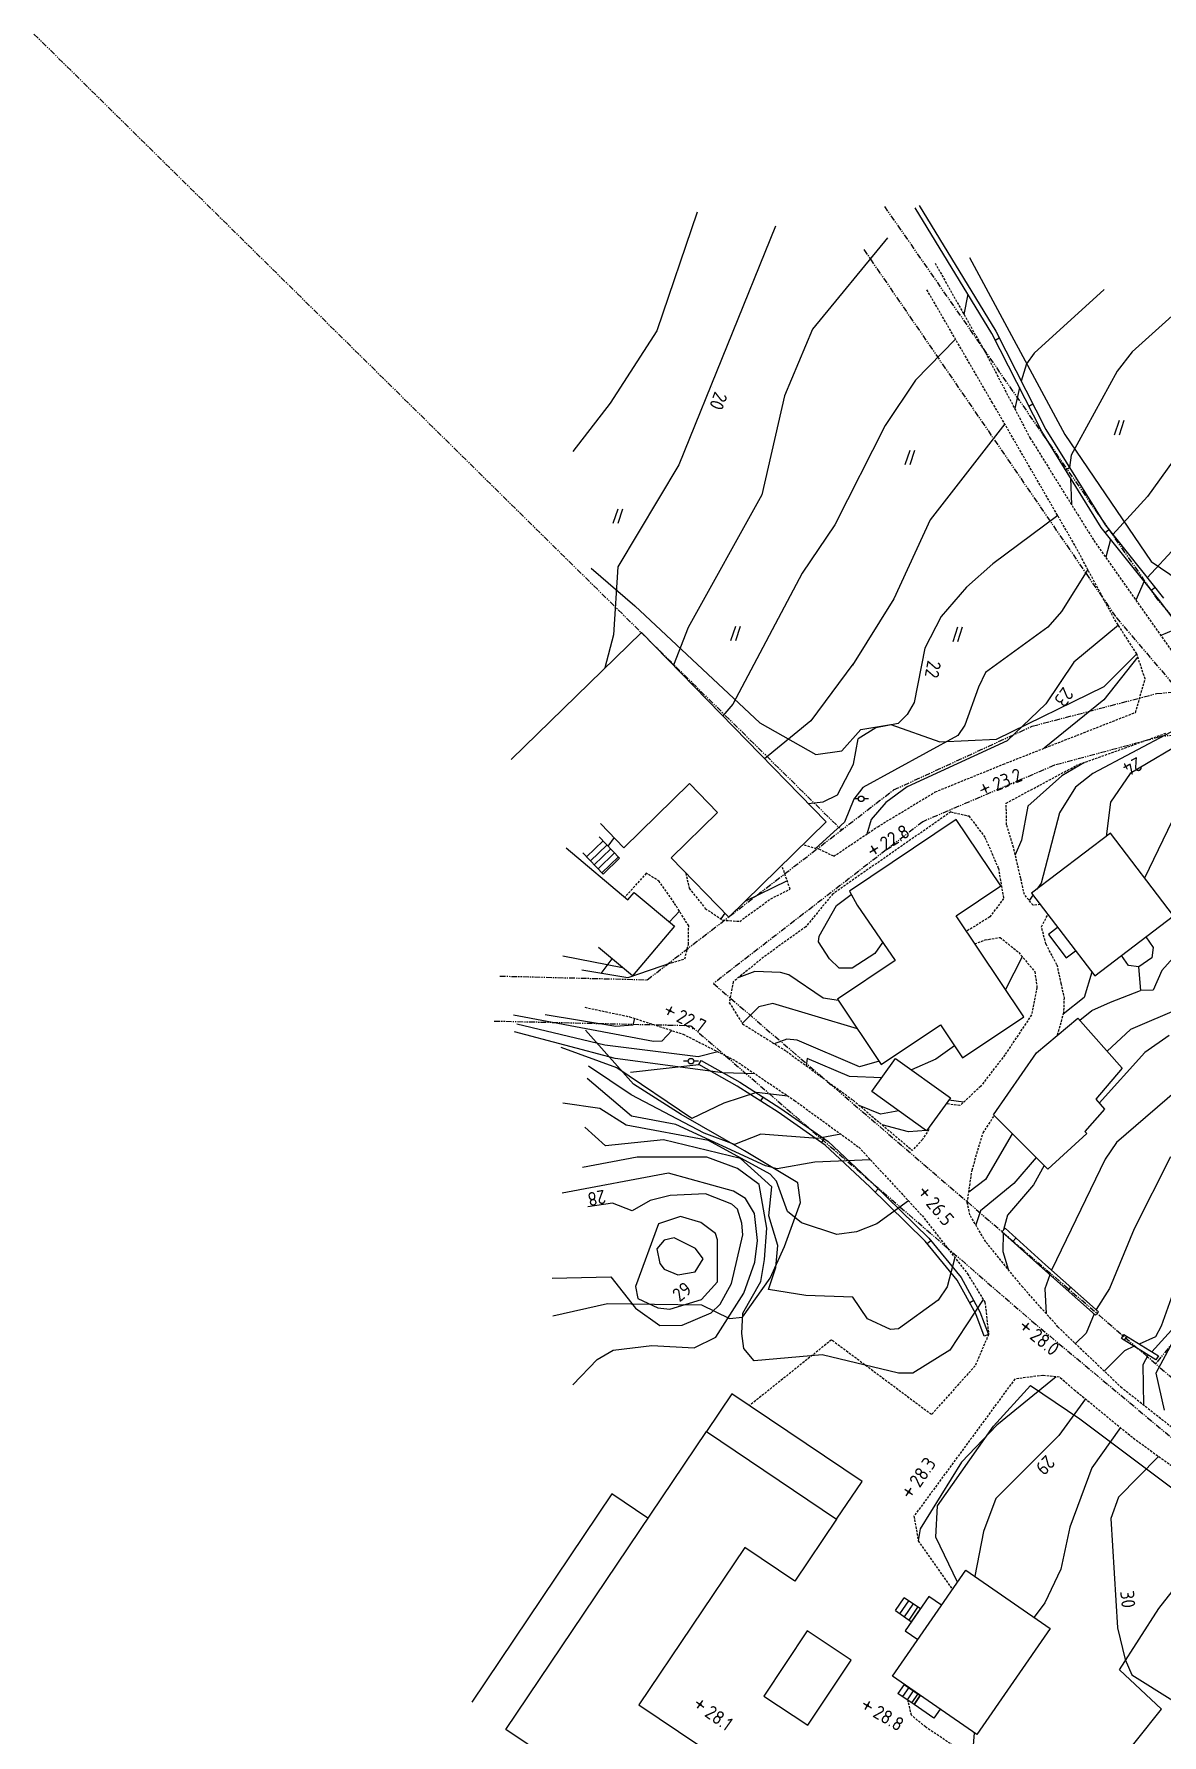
# Model space of a CAD drawing. Header units: metres. Extents: x 139929 to 142176, y 6401995 to 6404420.
# Drawn here: x 139928.9 to 140050.9, y 6402309 to 6402493 of the extents above; entities that cross this region are included whole.
import ezdxf
from ezdxf.enums import TextEntityAlignment as Align

# ---------------------------------------------------------------- set-up
doc = ezdxf.new("R2010")
doc.units = ezdxf.units.M
doc.header["$LTSCALE"] = 0.5
for name, pattern in [('DASHED', [0.75, 0.5, -0.25]), ('HAECK', [0]), ('PHANTOM', [2.5, 1.25, -0.25, 0.25, -0.25, 0.25, -0.25])]:
    doc.linetypes.add(name, pattern=pattern)
doc.layers.get('0').update_dxf_attribs({"color": 1})
for name, color, linetype in [('M-BEF-BELYSNINGSSTOLPE', 4, 'Continuous'), ('M-BEF-BYGGNAD', 3, 'Continuous'), ('M-BEF-HÄCK', 7, 'Continuous'), ('M-BEF-MARKLINJE', 4, 'Continuous'), ('M-BEF-MUR', 4, 'Continuous'), ('M-BEF-NIVÅ', 4, 'Continuous'), ('M-BEF-NIVÅKURVA-PRIMÄR-0.5M', 12, 'Continuous'), ('M-BEF-NIVÅKURVA-PRIMÄR-1.0M', 12, 'Continuous'), ('M-BEF-STAKET', 4, 'STAKET'), ('M-BEF-TRAPPA', 4, 'Continuous'), ('M-BEF-VÄGKANT', 1, 'DASHED'), ('M-GR-FASTIGHETSGRÄNS', 3, 'PHANTOM')]:
    doc.layers.add(name, color=color, linetype=linetype)
doc.styles.add('ISO', font='iso.shx', dxfattribs={"height": 2.5})
doc.linetypes.add('STAKET', pattern='A,7,[134,morastr.shx,S=0.8,R=0,X=0,Y=0],0.6,[134,morastr.shx,S=0.8,R=0,X=0,Y=0],1', length=8.6)

# ---------------------------------------------------------------- blocks, each defined once
blk = doc.blocks.new('PRI_L_ALLM')
for points in [[(-0.3, 0, 0), (-0.8, 0, 0)], [(0.8, 0, 0), (0.3, 0, 0)]]:
    blk.add_polyline3d(points)
blk.add_circle((0, 0), 0.3)
blk = doc.blocks.new('PRI_M_ÅKER')
for points in [[(0.26, 1.56, 0), (-0.26, 0, 0)], [(0.78, 1.56, 0), (0.26, 0, 0)]]:
    blk.add_polyline3d(points)
blk = doc.blocks.new('SPWDEF')
at = {"color": 0, "linetype": 'Continuous'}
for p, q in [((-1, 0), (1, 0)), ((0, -1), (0, 1))]:
    blk.add_line(p, q, dxfattribs=at)
blk.add_circle((0, 0), 0.2)
blk = doc.blocks.new('PRI_NIVÅ_HÖJDPKT')
at = {"color": 0, "linetype": 'Continuous', "lineweight": -3}
blk.add_circle((183, 184), 0.0005, dxfattribs=at)

msp = doc.modelspace()

# ---------------------------------------------------------------- linework, layer by layer
at = {"layer": 'M-BEF-BYGGNAD'}
for p, q in [((139980.48, 6402414.54, 24.63), (139994.57, 6402428.29, 24.26)), ((139994.57, 6402428.29, 24.26), (140014.58, 6402407.79, 25.33)), ((139999.79, 6402411.94, 23.92), (139992.69, 6402405.01, 23.81)), ((140002.82, 6402408.83, 25.36), (139999.79, 6402411.94, 23.92)), ((139992.69, 6402405.01, 23.81), (139990.15, 6402407.61, 24.77)), ((139997.78, 6402403.9, 25.39), (140002.82, 6402408.83, 25.36)), ((140014.58, 6402407.79, 25.33), (140004.03, 6402397.5, 25.41)), ((140028.63, 6402408.05, 26.12), (140017.09, 6402400.29, 26.2)), ((140033.46, 6402400.87, 26.82), (140028.63, 6402408.05, 26.12)), ((140045.32, 6402406.57, 30.07), (140036.79, 6402400.08, 30.11)), ((140052.13, 6402397.62, 30.07), (140045.32, 6402406.57, 30.07)), ((139986.44, 6402405.01, 25.09), (139993.12, 6402399.38, 25.12)), ((140004.03, 6402397.5, 25.41), (139997.78, 6402403.9, 25.39)), ((139993.12, 6402399.38, 25.12), (139993.8, 6402400.18, 25.08)), ((139993.8, 6402400.18, 25.08), (139998.14, 6402396.52, 24.91)), ((140017.09, 6402400.29, 26.2), (140017.93, 6402398.79, 27.13)), ((140028.62, 6402397.62, 26.86), (140033.46, 6402400.87, 26.82)), ((140036.79, 6402400.08, 30.11), (140043.61, 6402391.13, 30.17)), ((140017.93, 6402398.79, 27.13), (140022.01, 6402392.79, 26.84)), ((139998.14, 6402396.52, 24.91), (139993.6, 6402391.14, 25.29)), ((140035.94, 6402386.73, 26.71), (140028.62, 6402397.62, 26.86)), ((140039.6, 6402396.39, 28.81), (140038.61, 6402395.63, 28.71)), ((140043.61, 6402391.13, 30.17), (140052.13, 6402397.62, 30.07)), ((140038.61, 6402395.63, 28.71), (140040.53, 6402393.1, 28.71)), ((140049.16, 6402395.35, 31.55), (140049.94, 6402394.23, 31.55)), ((139993.6, 6402391.14, 25.29), (139989.94, 6402394.23, 25.37)), ((140022.01, 6402392.79, 26.84), (140015.79, 6402388.61, 26.72)), ((140040.53, 6402393.1, 28.71), (140041.53, 6402393.86, 28.82)), ((140046.51, 6402393.33, 31.56), (140046.47, 6402393.3, 31.55)), ((140047.27, 6402392.28, 31.56), (140046.51, 6402393.33, 31.56)), ((140049.79, 6402393.09, 31.54), (140048.4, 6402392.11, 31.55)), ((140049.94, 6402394.23, 31.55), (140049.79, 6402393.09, 31.54)), ((140048.4, 6402392.11, 31.55), (140047.27, 6402392.28, 31.56)), ((140015.79, 6402388.61, 26.72), (140020.53, 6402381.55, 27.61)), ((140020.53, 6402381.55, 27.61), (140026.93, 6402385.85, 26.93)), ((140026.93, 6402385.85, 26.93), (140029.32, 6402382.28, 26.98)), ((140029.32, 6402382.28, 26.98), (140035.94, 6402386.73, 26.71)), ((140037.3, 6402382.82, 29.37), (140041.8, 6402386.55, 29.24)), ((140041.8, 6402386.55, 29.24), (140046.6, 6402381.16, 30.18)), ((140019.51, 6402378.63, 28.19), (140022.07, 6402382.2, 28.24)), ((140022.07, 6402382.2, 28.24), (140028, 6402377.95, 28.24)), ((140032.65, 6402376.1, 29.38), (140037.3, 6402382.82, 29.37)), ((140046.6, 6402381.16, 30.18), (140043.73, 6402377.82, 30.13)), ((140025.43, 6402374.39, 28.19), (140019.51, 6402378.63, 28.19)), ((140028, 6402377.95, 28.24), (140025.43, 6402374.39, 28.19)), ((140043.73, 6402377.82, 30.13), (140044.69, 6402376.74, 29.48)), ((140038.55, 6402370.22, 29.47), (140032.65, 6402376.1, 29.38)), ((140044.69, 6402376.74, 29.48), (140042.53, 6402374.29, 30.05)), ((140042.53, 6402374.29, 30.05), (140042.76, 6402374.09, 29.49)), ((140042.76, 6402374.09, 29.49), (140038.55, 6402370.22, 29.47)), ((140004.35, 6402345.94, 30.07), (140001.61, 6402341.86, 31.29)), ((140018.44, 6402336.45, 30.07), (140004.35, 6402345.94, 30.07)), ((139979.91, 6402309.63, 31.99), (140001.61, 6402341.86, 31.99)), ((140001.61, 6402341.86, 31.99), (140015.69, 6402332.38, 31.82)), ((140015.69, 6402332.38, 31.32), (140018.44, 6402336.45, 30.07)), ((139991.37, 6402335.1, 30.65), (139976.22, 6402312.59, 30.65)), ((139995.28, 6402332.47, 31.45), (139991.37, 6402335.1, 30.65)), ((140015.69, 6402332.38, 31.82), (140011.18, 6402325.68, 31.68)), ((140005.77, 6402329.32, 32.04), (139994.31, 6402312.3, 31.95)), ((140011.18, 6402325.68, 31.68), (140005.77, 6402329.32, 32.04)), ((140021.73, 6402315.38, 34.38), (140029.67, 6402326.86, 34.22)), ((140029.67, 6402326.86, 34.22), (140038.78, 6402320.56, 34.26)), ((140025.68, 6402324.02, 33.12), (140023.11, 6402320.3, 33.12)), ((140027.05, 6402323.07, 33.12), (140025.68, 6402324.02, 33.12)), ((140012.52, 6402320.28, 30.68), (140007.82, 6402313.23, 30.85)), ((140017.27, 6402317.11, 30.56), (140012.52, 6402320.28, 30.68)), ((140023.11, 6402320.3, 33.12), (140024.48, 6402319.35, 33.13)), ((140038.78, 6402320.56, 34.26), (140030.85, 6402309.08, 34.26)), ((140012.57, 6402310.07, 30.56), (140017.27, 6402317.11, 30.56)), ((140030.85, 6402309.08, 34.26), (140021.73, 6402315.38, 34.38)), ((139994.31, 6402312.3, 31.95), (140007.54, 6402303.4, 31.88)), ((140007.82, 6402313.23, 30.85), (140012.57, 6402310.07, 30.56)), ((140024.07, 6402312.32, 33.05), (140024.74, 6402313.3, 33.05)), ((140026.21, 6402310.84, 33.05), (140024.07, 6402312.32, 33.05)), ((140026.88, 6402311.82, 33.05), (140026.21, 6402310.84, 33.05)), ((139990.56, 6402302.47, 31.87), (139979.91, 6402309.63, 31.99))]:
    msp.add_line(p, q, dxfattribs=at)
at = {"layer": 'M-BEF-HÄCK', "color": 1, "linetype": 'HAECK', "lineweight": -3}
for p, q in [((140032.67, 6402342.43, 30.31), (140036.66, 6402346.82, 30.08)), ((140036.66, 6402346.82, 30.08), (140042.01, 6402343.24, 30.58)), ((140042.01, 6402343.24, 30.58), (140054.69, 6402333.72, 31.07)), ((140026.6, 6402333.82, 30.99), (140032.67, 6402342.43, 30.31)), ((140026.42, 6402330.44, 31.64), (140026.6, 6402333.82, 30.99)), ((140028.77, 6402325.56, 31.74), (140026.42, 6402330.44, 31.64))]:
    msp.add_line(p, q, dxfattribs=at)
at = {"layer": 'M-BEF-MARKLINJE'}
for p, q in [((140030.08, 6402468.87, 21.01), (140040.37, 6402449.71, 22.08)), ((140040.37, 6402449.71, 22.08), (140049.71, 6402435.96, 22.78)), ((139989.13, 6402435.23, 19.66), (139993.86, 6402431.18, 20.24)), ((140049.71, 6402435.96, 22.78), (140061.07, 6402428.27, 23.55)), ((139993.86, 6402431.18, 20.24), (140007.39, 6402418.51, 20.92)), ((140044.64, 6402422.43, 23.38), (140048.16, 6402425.98, 23.39)), ((140032.98, 6402416.74, 22.76), (140044.64, 6402422.43, 23.38)), ((140007.39, 6402418.51, 20.92), (140013.45, 6402415.08, 21.36)), ((140018.33, 6402417.79, 21.87), (140021.55, 6402418.32, 21.86)), ((140021.55, 6402418.32, 21.86), (140026.87, 6402416.47, 22.27)), ((140016.24, 6402415.48, 21.84), (140018.33, 6402417.79, 21.87)), ((140026.87, 6402416.47, 22.27), (140032.98, 6402416.74, 22.76)), ((140013.45, 6402415.08, 21.36), (140016.24, 6402415.48, 21.84)), ((139993.71, 6402379.42, 24.22), (139988.52, 6402385.27, 22.4)), ((139998.86, 6402376.15, 24.48), (139993.71, 6402379.42, 24.22)), ((140005.71, 6402372.22, 25.91), (139998.86, 6402376.15, 24.48)), ((140011.51, 6402368.75, 26.21), (140005.71, 6402372.22, 25.91)), ((140011.8, 6402366.62, 26.56), (140011.51, 6402368.75, 26.21)), ((140010.05, 6402361.88, 26.87), (140011.8, 6402366.62, 26.56)), ((140008.49, 6402358.44, 27.1), (140010.05, 6402361.88, 26.87)), ((140005.52, 6402354.22, 27.41), (140008.49, 6402358.44, 27.1)), ((139985, 6402354.37, 28.57), (139990.89, 6402355.7, 28.36)), ((139990.89, 6402355.7, 28.36), (140001.07, 6402355.54, 28.51)), ((140001.07, 6402355.54, 28.51), (140004.12, 6402354.08, 28.02)), ((140004.12, 6402354.08, 28.02), (140005.52, 6402354.22, 27.41))]:
    msp.add_line(p, q, dxfattribs=at)
at = {"layer": 'M-BEF-MUR'}
for p, q in [((140032.49, 6402460.64, 21.6), (140024.18, 6402474.23, 20.83)), ((140024.61, 6402474.49, 20.83), (140032.92, 6402460.88, 21.6)), ((140037.89, 6402450.02, 22.27), (140032.49, 6402460.64, 21.6)), ((140032.92, 6402460.88, 21.6), (140038.32, 6402450.26, 22.27)), ((140032.85, 6402459.92, 21.64), (140033.29, 6402460.15, 21.64)), ((140036.47, 6402452.79, 22.09), (140036.92, 6402453.02, 22.09)), ((140044.32, 6402439.63, 22.93), (140037.89, 6402450.02, 22.27)), ((140038.32, 6402450.26, 22.27), (140044.73, 6402439.92, 22.93)), ((140040.46, 6402445.87, 22.53), (140040.88, 6402446.13, 22.53)), ((140050.65, 6402431.71, 24.05), (140044.32, 6402439.63, 22.93)), ((140044.73, 6402439.92, 22.93), (140051.05, 6402432.01, 24.05)), ((140044.74, 6402439.11, 23), (140045.13, 6402439.42, 23)), ((140049.73, 6402432.86, 23.88), (140050.12, 6402433.17, 23.88)), ((140056.96, 6402423.29, 25.13), (140050.65, 6402431.71, 24.05)), ((140045.34, 6402388.3, 26.49), (140048.57, 6402389.57, 27)), ((140041.99, 6402386.34, 26.42), (140043.31, 6402387.39, 26.42)), ((140043.31, 6402387.39, 26.42), (140045.34, 6402388.3, 26.49)), ((140000.8, 6402381.54, 23.87), (140001.05, 6402381.98, 23.87)), ((140004.95, 6402379.22, 24.48), (140000.8, 6402381.54, 23.87)), ((140001.05, 6402381.98, 23.87), (140005.21, 6402379.65, 24.48)), ((140005.21, 6402379.65, 24.48), (140009.65, 6402376.81, 25.3)), ((140009.37, 6402376.4, 25.3), (140004.95, 6402379.22, 24.48)), ((140007.73, 6402378.04, 24.94), (140007.46, 6402377.62, 24.94)), ((140014.47, 6402372.84, 26.35), (140009.37, 6402376.4, 25.3)), ((140009.65, 6402376.81, 25.3), (140014.79, 6402373.23, 26.35)), ((140014.34, 6402373.54, 26.25), (140014.05, 6402373.13, 26.26)), ((140019.27, 6402368.32, 27.12), (140014.47, 6402372.84, 26.35)), ((140014.79, 6402373.23, 26.35), (140019.61, 6402368.68, 27.12)), ((140019.61, 6402368.68, 27.12), (140025.66, 6402362.77, 27.48)), ((140025.29, 6402362.44, 27.48), (140019.27, 6402368.32, 27.12)), ((140020.2, 6402368.11, 27.16), (140019.85, 6402367.75, 27.16)), ((140033.57, 6402363.46, 27.59), (140033.91, 6402363.84, 27.59)), ((140037.95, 6402359.51, 28.27), (140033.57, 6402363.46, 27.59)), ((140033.91, 6402363.84, 27.59), (140038.29, 6402359.88, 28.27)), ((140028.73, 6402358.23, 27.8), (140025.29, 6402362.44, 27.48)), ((140025.89, 6402362.49, 27.5), (140025.5, 6402362.17, 27.5)), ((140025.66, 6402362.77, 27.48), (140029.15, 6402358.51, 27.8)), ((140034.74, 6402362.41, 27.77), (140035.07, 6402362.78, 27.77)), ((140043.71, 6402354.44, 28.98), (140037.95, 6402359.51, 28.27)), ((140038.29, 6402359.88, 28.27), (140044.04, 6402354.81, 28.98)), ((140030.75, 6402354.6, 28.14), (140028.73, 6402358.23, 27.8)), ((140029.15, 6402358.51, 27.8), (140031.2, 6402354.81, 28.14)), ((140030.53, 6402356.01, 28.03), (140030.1, 6402355.77, 28.03)), ((140040.71, 6402357.08, 28.61), (140041.04, 6402357.46, 28.61)), ((140031.67, 6402352.18, 27.75), (140030.75, 6402354.6, 28.14)), ((140031.2, 6402354.81, 28.14), (140032.14, 6402352.36, 27.75)), ((140044.04, 6402354.81, 28.98), (140043.71, 6402354.44, 28.98)), ((140032.14, 6402352.36, 27.75), (140031.67, 6402352.18, 27.75)), ((140046.51, 6402351.93, 29.22), (140046.78, 6402352.36, 29.22)), ((140046.78, 6402352.36, 29.22), (140050.5, 6402350.03, 30.25)), ((140046.85, 6402351.72, 29.32), (140047.11, 6402352.15, 29.32)), ((140050.24, 6402349.6, 30.25), (140046.51, 6402351.93, 29.22)), ((140050.5, 6402350.03, 30.25), (140050.24, 6402349.6, 30.25))]:
    msp.add_line(p, q, dxfattribs=at)
at = {"layer": 'M-BEF-NIVÅKURVA-PRIMÄR-0.5M', "linetype": 'Continuous', "lineweight": -3}
for p, q in [((140000.6, 6402473.76, 19.5), (139996.24, 6402460.93, 19.5)), ((140021.2, 6402471, 20.5), (140013.1, 6402461.12, 20.5)), ((140044.62, 6402465.41, 21.5), (140037.07, 6402458.52, 21.5)), ((139996.24, 6402460.93, 19.5), (139991.18, 6402453.09, 19.5)), ((140013.1, 6402461.12, 20.5), (140010.06, 6402453.89, 20.5)), ((140036.22, 6402457.36, 21.5), (140035.67, 6402455.48, 21.5)), ((140037.07, 6402458.52, 21.5), (140036.22, 6402457.36, 21.5)), ((140010.06, 6402453.89, 20.5), (140007.6, 6402443.18, 20.5)), ((140035.46, 6402454.78, 21.5), (140034.96, 6402452.51, 21.5)), ((140057.91, 6402454.98, 22.5), (140049.33, 6402443, 22.5)), ((139991.18, 6402453.09, 19.5), (139987.16, 6402447.86, 19.5)), ((140033.88, 6402450.85, 21.5), (140025.83, 6402440.46, 21.5)), ((140007.6, 6402443.18, 20.5), (139999.65, 6402428.84, 20.5)), ((140049.33, 6402443, 22.5), (140045.56, 6402438.88, 22.5)), ((140025.83, 6402440.46, 21.5), (140021.9, 6402431.94, 21.5)), ((140045.34, 6402438.35, 22.5), (140044.8, 6402436.44, 22.5)), ((140042.86, 6402435.12, 22.5), (140040.01, 6402430.55, 22.5)), ((140021.9, 6402431.94, 21.5), (140017.4, 6402424.77, 21.5)), ((140040.01, 6402430.55, 22.5), (140038.53, 6402428.86, 22.5)), ((139999.65, 6402428.84, 20.5), (139998.03, 6402424.75, 20.5)), ((140038.53, 6402428.86, 22.5), (140031.79, 6402423.95, 22.5)), ((140052.81, 6402428.82, 23.5), (140050.75, 6402427.98, 23.5)), ((140048.28, 6402425.64, 23.5), (140044.59, 6402421.02, 23.5)), ((140017.46, 6402424.86, 21.5), (140012.9, 6402418.73, 21.5)), ((140031.79, 6402423.95, 22.5), (140031.06, 6402422.36, 22.5)), ((140031.06, 6402422.36, 22.5), (140029.57, 6402418.25, 22.5)), ((140044.59, 6402421.02, 23.5), (140038.15, 6402415.77, 23.5)), ((140012.9, 6402418.73, 21.5), (140007.89, 6402414.64, 21.5)), ((140029.57, 6402418.25, 22.5), (140028.8, 6402417.14, 22.5)), ((140028.8, 6402417.14, 22.5), (140018.53, 6402411.51, 22.5)), ((140053.89, 6402416.85, 24.5), (140047.45, 6402413.04, 24.5)), ((140040.06, 6402412.78, 23.5), (140036.38, 6402409.51, 23.5)), ((140042.52, 6402414.22, 23.5), (140040.06, 6402412.78, 23.5)), ((140047.45, 6402413.04, 24.5), (140045.32, 6402409.95, 24.5)), ((140018.53, 6402411.51, 22.5), (140017.54, 6402410.25, 22.5)), ((140017.54, 6402410.25, 22.5), (140016.55, 6402407.78, 22.5)), ((140036.38, 6402409.51, 23.5), (140035.69, 6402405.83, 23.5)), ((140045.32, 6402409.95, 24.5), (140044.87, 6402406.23, 24.5)), ((140016.55, 6402407.78, 22.5), (140013.42, 6402404.94, 22.5)), ((140052.45, 6402408.89, 25.5), (140049.01, 6402401.71, 25.5)), ((139991.62, 6402406.11, 21.5), (139990.94, 6402405.19, 21.5)), ((140035.69, 6402405.83, 23.5), (140035.02, 6402404.22, 23.5)), ((140010.35, 6402401.42, 22.5), (140005.76, 6402399.18, 22.5)), ((140015.67, 6402398.76, 22.5), (140017.27, 6402399.96, 22.5)), ((140013.8, 6402395.43, 22.5), (140015.67, 6402398.76, 22.5)), ((140003.6, 6402397.94, 22.5), (140003.17, 6402397.31, 22.5)), ((140056.27, 6402397.76, 26.5), (140050.86, 6402391.71, 26.5)), ((140013.75, 6402394.81, 22.5), (140013.8, 6402395.43, 22.5)), ((140014.92, 6402392.99, 22.5), (140013.75, 6402394.81, 22.5)), ((140020.67, 6402394.76, 22.5), (140019.82, 6402393.55, 22.5)), ((140015.98, 6402391.99, 22.5), (140014.92, 6402392.99, 22.5)), ((140019.82, 6402393.55, 22.5), (140017.38, 6402391.99, 22.5)), ((140035.77, 6402393.22, 24.5), (140033.96, 6402389.67, 24.5)), ((140017.38, 6402391.99, 22.5), (140015.98, 6402391.99, 22.5)), ((140043.3, 6402391.53, 25.5), (140042.48, 6402388.79, 25.5)), ((140050.86, 6402391.71, 26.5), (140049.95, 6402389.61, 26.5)), ((140049.95, 6402389.61, 26.5), (140048.57, 6402389.57, 26.5)), ((140007.27, 6402387.78, 23.5), (140005.49, 6402385.99, 23.5)), ((140008.8, 6402388.17, 23.5), (140007.27, 6402387.78, 23.5)), ((140017.94, 6402385.4, 23.5), (140008.8, 6402388.17, 23.5)), ((140042.48, 6402388.79, 25.5), (140040.2, 6402386.99, 25.5)), ((139990.61, 6402383.64, 23.5), (139981.1, 6402385.92, 23.5)), ((139991.81, 6402385.67, 22.5), (139984.17, 6402386.94, 22.5)), ((139993.63, 6402385.82, 22.5), (139991.81, 6402385.67, 22.5)), ((139993.82, 6402386.55, 22.5), (139993.63, 6402385.82, 22.5)), ((139991.93, 6402381.19, 24.5), (139985.9, 6402383.38, 24.5)), ((140000.73, 6402382.4, 23.5), (139990.61, 6402383.64, 23.5)), ((140028.45, 6402383.58, 24.5), (140026.41, 6402382.15, 24.5)), ((140051.67, 6402384.68, 27.5), (140049.05, 6402382.86, 27.5)), ((140002.83, 6402382.94, 23.5), (140000.73, 6402382.4, 23.5)), ((140012.5, 6402382.22, 24.5), (140012.4, 6402381.42, 24.5)), ((140017.08, 6402380.26, 24.5), (140012.5, 6402382.22, 24.5)), ((140026.41, 6402382.15, 24.5), (140023.78, 6402380.98, 24.5)), ((140049.05, 6402382.86, 27.5), (140044.11, 6402377.39, 27.5)), ((139993.47, 6402378.26, 25.5), (139988.86, 6402381.38, 25.5)), ((140000.04, 6402375.73, 24.5), (139991.93, 6402381.19, 24.5)), ((140020.58, 6402380.11, 24.5), (140017.08, 6402380.26, 24.5)), ((140001.35, 6402374.11, 25.5), (139993.47, 6402378.26, 25.5)), ((140007.02, 6402378.53, 24.5), (140003.49, 6402377.39, 24.5)), ((140010.43, 6402378.14, 24.5), (140007.02, 6402378.53, 24.5)), ((139990.06, 6402376.81, 26.5), (139986.06, 6402377.37, 26.5)), ((139992.91, 6402375.01, 26.5), (139990.06, 6402376.81, 26.5)), ((140003.49, 6402377.39, 24.5), (140000.04, 6402375.73, 24.5)), ((140020.45, 6402376.18, 25.5), (140018.15, 6402377.12, 25.5)), ((140022.44, 6402376.54, 25.5), (140020.45, 6402376.18, 25.5)), ((140029.43, 6402377.49, 25.5), (140027.82, 6402377.71, 25.5)), ((140001.84, 6402373.32, 26.5), (139992.91, 6402375.01, 26.5)), ((140004.66, 6402372.9, 25.5), (140001.35, 6402374.11, 25.5)), ((140008.49, 6402369.68, 26.5), (140001.84, 6402373.32, 26.5)), ((140007.48, 6402374.03, 25.5), (140004.66, 6402372.9, 25.5)), ((140013.62, 6402373.56, 25.5), (140007.48, 6402374.03, 25.5)), ((140016.16, 6402374.01, 25.5), (140013.62, 6402373.56, 25.5)), ((140034.7, 6402374.06, 26.5), (140031.79, 6402369.13, 26.5)), ((139994.11, 6402371.54, 27.5), (139988.2, 6402370.41, 27.5)), ((140001.65, 6402371.52, 27.5), (139994.11, 6402371.54, 27.5)), ((140004.96, 6402370.29, 27.5), (140001.65, 6402371.52, 27.5)), ((140038.13, 6402370.64, 27.5), (140036.99, 6402368.54, 27.5)), ((140051.8, 6402371.58, 28.5), (140047.9, 6402363.78, 28.5)), ((140007.33, 6402368.57, 27.5), (140004.96, 6402370.29, 27.5)), ((140008.13, 6402363.85, 27.5), (140007.33, 6402368.57, 27.5)), ((140009.18, 6402368.92, 26.5), (140008.49, 6402369.68, 26.5)), ((140010.38, 6402365.65, 26.5), (140009.18, 6402368.92, 26.5)), ((140031.79, 6402369.13, 26.5), (140030, 6402367.76, 26.5)), ((139995.52, 6402366.84, 28.5), (139993.56, 6402365.74, 28.5)), ((139997.67, 6402367.39, 28.5), (139995.52, 6402366.84, 28.5)), ((140001.5, 6402367.56, 28.5), (139997.67, 6402367.39, 28.5)), ((140004.34, 6402366.45, 28.5), (140001.5, 6402367.56, 28.5)), ((140023.48, 6402366.79, 26.5), (140020.04, 6402364.31, 26.5)), ((140036.99, 6402368.54, 27.5), (140034.19, 6402365.24, 27.5)), ((139991.45, 6402366.55, 28.5), (139988.79, 6402366.16, 28.5)), ((139993.56, 6402365.74, 28.5), (139991.45, 6402366.55, 28.5)), ((140004.96, 6402365.91, 28.5), (140004.34, 6402366.45, 28.5)), ((140005.44, 6402364.38, 28.5), (140004.96, 6402365.91, 28.5)), ((140011.88, 6402364.43, 26.5), (140010.38, 6402365.65, 26.5)), ((140034.19, 6402365.24, 27.5), (140033.75, 6402363.66, 27.5)), ((140004.32, 6402357.88, 28.5), (140005.53, 6402363.14, 28.5)), ((140005.53, 6402363.14, 28.5), (140005.44, 6402364.38, 28.5)), ((140007.89, 6402360.47, 27.5), (140008.13, 6402363.85, 27.5)), ((140015.73, 6402363.17, 26.5), (140011.88, 6402364.43, 26.5)), ((140017.86, 6402363.44, 26.5), (140015.73, 6402363.17, 26.5)), ((140020.04, 6402364.31, 26.5), (140017.86, 6402363.44, 26.5)), ((140033.7, 6402363.35, 27.5), (140033.66, 6402361.31, 27.5)), ((140047.9, 6402363.78, 28.5), (140045.23, 6402357.32, 28.5)), ((139997.05, 6402362.56, 29.5), (139996.26, 6402361.63, 29.5)), ((139996.26, 6402361.63, 29.5), (139996.57, 6402360.02, 29.5)), ((139998.12, 6402362.82, 29.5), (139997.05, 6402362.56, 29.5)), ((140000.44, 6402361.66, 29.5), (139998.12, 6402362.82, 29.5)), ((140001.24, 6402360.52, 29.5), (140000.44, 6402361.66, 29.5)), ((140033.66, 6402361.31, 27.5), (140034.24, 6402359.41, 27.5)), ((139996.57, 6402360.02, 29.5), (139997.05, 6402359.42, 29.5)), ((139997.05, 6402359.42, 29.5), (139998.5, 6402358.82, 29.5)), ((140000.4, 6402359.14, 29.5), (140001.24, 6402360.52, 29.5)), ((140007.48, 6402358.09, 27.5), (140007.89, 6402360.47, 27.5)), ((139984.91, 6402358.43, 28.5), (139991.25, 6402358.58, 28.5)), ((139991.25, 6402358.58, 28.5), (139993.95, 6402355.2, 28.5)), ((139998.5, 6402358.82, 29.5), (140000.4, 6402359.14, 29.5)), ((140003.09, 6402355.63, 28.5), (140004.32, 6402357.88, 28.5)), ((140005.56, 6402354.66, 27.5), (140007.48, 6402358.09, 27.5)), ((140031.56, 6402356.12, 27.5), (140027.93, 6402350.65, 27.5)), ((140045.23, 6402357.32, 28.5), (140043.78, 6402355.04, 28.5)), ((139993.95, 6402355.2, 28.5), (139996.55, 6402353.32, 28.5)), ((139998.97, 6402353.35, 28.5), (140002.11, 6402354.69, 28.5)), ((140002.11, 6402354.69, 28.5), (140003.09, 6402355.63, 28.5)), ((140005.43, 6402352.44, 27.5), (140005.56, 6402354.66, 27.5)), ((140043.55, 6402354.58, 28.5), (140042.68, 6402352.48, 28.5)), ((140054.03, 6402355.12, 29.5), (140049.79, 6402350.47, 29.5)), ((139996.55, 6402353.32, 28.5), (139998.97, 6402353.35, 28.5)), ((140005.65, 6402350.85, 27.5), (140005.43, 6402352.44, 27.5)), ((140042.68, 6402352.48, 28.5), (140041.53, 6402351.37, 28.5)), ((140006.77, 6402349.51, 27.5), (140005.65, 6402350.85, 27.5)), ((140027.93, 6402350.65, 27.5), (140023.95, 6402348.15, 27.5)), ((140014.13, 6402350.15, 27.5), (140006.77, 6402349.51, 27.5)), ((140022.4, 6402348.17, 27.5), (140014.13, 6402350.15, 27.5)), ((140049.4, 6402350.13, 29.5), (140048.83, 6402349.08, 29.5)), ((140048.83, 6402349.08, 29.5), (140048.9, 6402344.74, 29.5)), ((140023.95, 6402348.15, 27.5), (140022.4, 6402348.17, 27.5)), ((140039.46, 6402347.77, 28.5), (140033.01, 6402342.55, 28.5)), ((140033.01, 6402342.55, 28.5), (140029.22, 6402338.54, 28.5)), ((140046.39, 6402342.27, 29.5), (140043.31, 6402337.94, 29.5)), ((140029.22, 6402338.54, 28.5), (140024.74, 6402331.34, 28.5)), ((140043.31, 6402337.94, 29.5), (140040.92, 6402331.52, 29.5)), ((140024.74, 6402331.34, 28.5), (140024.53, 6402330.03, 28.5)), ((140040.92, 6402331.52, 29.5), (140039.95, 6402326.97, 29.5)), ((140039.95, 6402326.97, 29.5), (140038.22, 6402323.33, 29.5)), ((140038.22, 6402323.33, 29.5), (140037.05, 6402321.76, 29.5)), ((140030.58, 6402309.26, 29.5), (140030.32, 6402306.12, 29.5))]:
    msp.add_line(p, q, dxfattribs=at)
at = {"layer": 'M-BEF-NIVÅKURVA-PRIMÄR-1.0M', "linetype": 'Continuous', "lineweight": -3}
for p, q in [((140009.07, 6402472.26, 20), (139998.63, 6402446.44, 20)), ((140029.88, 6402464.9, 21), (140029.46, 6402462.7, 21)), ((140055.71, 6402465.91, 22), (140047.66, 6402458.66, 22)), ((140028.56, 6402460.02, 21), (140024.23, 6402455.59, 21)), ((140047.66, 6402458.66, 22), (140046.06, 6402456.55, 22)), ((140024.23, 6402455.59, 21), (140020.93, 6402450.68, 21)), ((140046.06, 6402456.55, 22), (140041.05, 6402447.49, 22)), ((140020.93, 6402450.68, 21), (140015.5, 6402439.92, 21)), ((139998.63, 6402446.44, 20), (139992.02, 6402435.39, 20)), ((140041.05, 6402447.49, 22), (140040.88, 6402446.14, 22)), ((140041, 6402445, 22), (140041.12, 6402442.1, 22)), ((140039.61, 6402440.94, 22), (140032.61, 6402435.7, 22)), ((140015.5, 6402439.92, 21), (140011.97, 6402434.71, 21)), ((140052.42, 6402437.59, 23), (140049.3, 6402434.2, 23)), ((139992.02, 6402435.39, 20), (139991.54, 6402428.04, 20)), ((140032.61, 6402435.7, 22), (140029.76, 6402433.2, 22)), ((140011.97, 6402434.71, 21), (140004.46, 6402420.53, 21)), ((140029.76, 6402433.2, 22), (140027.02, 6402430.01, 22)), ((140048.96, 6402433.83, 23), (140048.06, 6402431.8, 23)), ((140027.02, 6402430.01, 22), (140025.24, 6402426.59, 22)), ((139991.54, 6402428.04, 20), (139990.63, 6402424.45, 20)), ((140046.17, 6402429.07, 23), (140041.34, 6402425.09, 23)), ((140025.24, 6402426.59, 22), (140024.1, 6402420.7, 22)), ((140041.34, 6402425.09, 23), (140038.33, 6402420.58, 23)), ((140004.46, 6402420.53, 21), (140003.39, 6402419.26, 21)), ((140024.1, 6402420.7, 22), (140023.34, 6402419.42, 22)), ((140038.33, 6402420.58, 23), (140034.13, 6402416.56, 23)), ((140022.34, 6402418.46, 22), (140019.94, 6402417.98, 22)), ((140023.34, 6402419.42, 22), (140022.34, 6402418.46, 22)), ((140017.53, 6402414.06, 22), (140018.03, 6402416.78, 22)), ((140019.94, 6402417.98, 22), (140018.03, 6402416.78, 22)), ((140034.13, 6402416.56, 23), (140023.31, 6402411.59, 23)), ((140051.85, 6402417.5, 24), (140043.42, 6402413.05, 24)), ((140015.79, 6402410.72, 22), (140017.53, 6402414.06, 22)), ((140043.42, 6402413.05, 24), (140041.54, 6402411.55, 24)), ((140023.31, 6402411.59, 23), (140021.02, 6402409.9, 23)), ((140041.54, 6402411.55, 24), (140039.82, 6402408.79, 24)), ((140012.62, 6402409.8, 22), (140014.24, 6402409.97, 22)), ((140014.24, 6402409.97, 22), (140015.79, 6402410.72, 22)), ((140021.02, 6402409.9, 23), (140019.42, 6402408.07, 23)), ((140019.42, 6402408.07, 23), (140018.95, 6402406.48, 23)), ((140039.82, 6402408.79, 24), (140037.83, 6402401.17, 24)), ((140036.94, 6402399.9, 24), (140036.52, 6402399.31, 24)), ((140037.83, 6402401.17, 24), (140037.37, 6402400.52, 24)), ((139997.6, 6402396.98, 22), (139998.68, 6402398.15, 22)), ((139990.22, 6402391.41, 22), (139991.4, 6402392.99, 22)), ((140006.84, 6402391.63, 23), (140005.1, 6402390.98, 23)), ((140009.61, 6402391.51, 23), (140006.84, 6402391.63, 23)), ((140010.54, 6402391.26, 23), (140009.61, 6402391.51, 23)), ((140014.23, 6402388.72, 23), (140010.54, 6402391.26, 23)), ((140048.35, 6402392.12, 26), (140048.57, 6402389.57, 26)), ((140015.88, 6402388.48, 23), (140014.23, 6402388.72, 23)), ((140052.95, 6402387.68, 27), (140047.48, 6402385.33, 27)), ((139995.9, 6402384.04, 23), (139980.73, 6402386.9, 23)), ((139997.85, 6402385.24, 23), (139996.79, 6402384.07, 23)), ((140047.48, 6402385.33, 27), (140044.97, 6402382.98, 27)), ((139991.75, 6402382.19, 24), (139980.85, 6402385.09, 24)), ((139996.79, 6402384.07, 23), (139995.9, 6402384.04, 23)), ((140010.29, 6402384.3, 24), (140008.95, 6402383.8, 24)), ((140011.41, 6402384.18, 24), (140010.29, 6402384.3, 24)), ((140018.16, 6402381.3, 24), (140011.41, 6402384.18, 24)), ((140003.37, 6402380.65, 24), (139991.75, 6402382.19, 24)), ((140020.28, 6402381.93, 24), (140018.16, 6402381.3, 24)), ((139993.49, 6402375.98, 26), (139988.7, 6402380.03, 26)), ((140006.84, 6402380.56, 24), (140003.37, 6402380.65, 24)), ((140053.53, 6402379.66, 28), (140045.96, 6402373.13, 28)), ((139998.29, 6402375.06, 26), (139993.49, 6402375.98, 26)), ((139990.69, 6402372.76, 27), (139988.46, 6402374.77, 27)), ((140008, 6402370.58, 26), (139998.29, 6402375.06, 26)), ((140023.46, 6402374.28, 26), (140020.62, 6402375.03, 26)), ((140025.41, 6402374.4, 26), (140023.46, 6402374.28, 26)), ((140025.63, 6402374.45, 26), (140025.45, 6402374.41, 26)), ((139996.96, 6402373.42, 27), (139990.69, 6402372.76, 27)), ((140005.29, 6402371.37, 27), (139996.96, 6402373.42, 27)), ((140045.96, 6402373.13, 28), (140044.73, 6402371.33, 28)), ((140008.67, 6402368.32, 27), (140005.29, 6402371.37, 27)), ((140009.27, 6402370.28, 26), (140008, 6402370.58, 26)), ((140013.34, 6402371, 26), (140009.27, 6402370.28, 26)), ((140019.34, 6402371.26, 26), (140013.34, 6402371, 26)), ((140037.29, 6402371.48, 27), (140034.88, 6402368.69, 27)), ((140044.73, 6402371.33, 28), (140038.95, 6402359.3, 28)), ((139997.49, 6402369.81, 28), (139986, 6402367.62, 28)), ((140004.54, 6402367.87, 28), (139997.49, 6402369.81, 28)), ((140034.88, 6402368.69, 27), (140031.26, 6402365.74, 27)), ((140005.84, 6402367.05, 28), (140004.54, 6402367.87, 28)), ((140006.8, 6402365.44, 28), (140005.84, 6402367.05, 28)), ((140008.36, 6402365.19, 27), (140008.67, 6402368.32, 27)), ((139998.79, 6402365.12, 29), (139996.42, 6402364.32, 29)), ((140001, 6402364.47, 29), (139998.79, 6402365.12, 29)), ((140007.14, 6402362.51, 28), (140006.8, 6402365.44, 28)), ((140009.32, 6402361.96, 27), (140008.36, 6402365.19, 27)), ((140031.26, 6402365.74, 27), (140030.74, 6402364.21, 27)), ((139996.42, 6402364.32, 29), (139993.93, 6402357.53, 29)), ((140002.59, 6402363.28, 29), (140001, 6402364.47, 29)), ((140002.81, 6402362.58, 29), (140002.59, 6402363.28, 29)), ((140002.8, 6402358.03, 29), (140002.81, 6402362.58, 29)), ((140006.86, 6402360.16, 28), (140007.14, 6402362.51, 28)), ((140009.12, 6402359.59, 27), (140009.32, 6402361.96, 27)), ((140005.67, 6402356.82, 28), (140006.86, 6402360.16, 28)), ((140008.31, 6402357.2, 27), (140009.12, 6402359.59, 27)), ((140028.49, 6402360.66, 27), (140027.66, 6402357.51, 27)), ((139993.93, 6402357.53, 29), (139994.19, 6402356.24, 29)), ((140001.09, 6402356.12, 29), (140002.8, 6402358.03, 29)), ((140038.75, 6402358.8, 28), (140038.23, 6402357.3, 28)), ((139994.19, 6402356.24, 29), (139996.34, 6402355.24, 29)), ((139997.66, 6402355.1, 29), (140001.09, 6402356.12, 29)), ((140002.62, 6402352.06, 28), (140005.67, 6402356.82, 28)), ((140012.36, 6402356.58, 27), (140008.31, 6402357.2, 27)), ((140017.43, 6402356.39, 27), (140012.36, 6402356.58, 27)), ((140019.03, 6402354.05, 27), (140017.43, 6402356.39, 27)), ((140026.69, 6402356.07, 27), (140022.38, 6402352.96, 27)), ((140027.66, 6402357.51, 27), (140026.69, 6402356.07, 27)), ((140038.23, 6402357.3, 28), (140038.36, 6402354.62, 28)), ((140052.07, 6402356.77, 29), (140050.82, 6402353.26, 29)), ((139996.34, 6402355.24, 29), (139997.66, 6402355.1, 29)), ((140021.53, 6402352.89, 27), (140019.03, 6402354.05, 27)), ((140000.27, 6402350.92, 28), (140002.62, 6402352.06, 28)), ((140022.38, 6402352.96, 27), (140021.53, 6402352.89, 27)), ((140050.19, 6402352.11, 29), (140048.44, 6402351.31, 29)), ((140050.82, 6402353.26, 29), (140050.19, 6402352.11, 29)), ((140052.78, 6402352.94, 30), (140050.21, 6402348.15, 30)), ((139989.78, 6402349.63, 28), (139991.51, 6402350.64, 28)), ((139991.51, 6402350.64, 28), (139995.69, 6402351.15, 28)), ((139995.69, 6402351.15, 28), (140000.27, 6402350.92, 28)), ((140046.84, 6402350.59, 29), (140044.65, 6402348.39, 29)), ((140047.9, 6402351.07, 29), (140046.84, 6402350.59, 29)), ((139987.16, 6402346.92, 28), (139989.78, 6402349.63, 28)), ((140050.21, 6402348.15, 30), (140051.14, 6402344.16, 30)), ((140042.6, 6402345.37, 29), (140039.74, 6402341.41, 29)), ((140039.74, 6402341.41, 29), (140032.9, 6402334.62, 29)), ((140050.52, 6402339.14, 30), (140046.19, 6402334.74, 30)), ((140032.9, 6402334.62, 29), (140031.57, 6402331.05, 29)), ((140046.19, 6402334.74, 30), (140045.36, 6402332.43, 30)), ((140045.36, 6402332.43, 30), (140046.07, 6402320.63, 30)), ((140031.57, 6402331.05, 29), (140030.63, 6402326.19, 29)), ((140046.07, 6402320.63, 30), (140046.91, 6402317.2, 30)), ((140046.91, 6402317.2, 30), (140047.62, 6402315.53, 30)), ((140047.62, 6402315.53, 30), (140052.07, 6402312.74, 30))]:
    msp.add_line(p, q, dxfattribs=at)
at = {"layer": 'M-BEF-STAKET', "color": 1, "linetype": 'STAKET', "lineweight": -3}
for p, q in [((139992.54, 6402392.03, 22.92), (139986.06, 6402393.29, 22.67)), ((139997.84, 6402392.55, 22.92), (139993.12, 6402390.93, 22.8)), ((139993.12, 6402390.93, 22.8), (139988.14, 6402391.76, 22.5)), ((139993.39, 6402380.71, 24.51), (140000.8, 6402381.54, 23.87)), ((140050.55, 6402322.7, 31.35), (140055.78, 6402329.39, 31.43)), ((140046.31, 6402316.06, 30.99), (140050.55, 6402322.7, 31.35)), ((140050.85, 6402311.82, 31.04), (140046.31, 6402316.06, 30.99)), ((140042.41, 6402301.29, 30.91), (140050.85, 6402311.82, 31.04))]:
    msp.add_line(p, q, dxfattribs=at)
at = {"layer": 'M-BEF-TRAPPA', "color": 1, "linetype": 'Continuous', "lineweight": -3}
for p, q in [((139990.42, 6402405.74, 21.19), (139988.63, 6402404.02, 21.79)), ((139990.01, 6402406.17, 21.05), (139992.21, 6402403.87, 21.79)), ((139990.42, 6402402.15, 21.79), (139988.22, 6402404.45, 21.79)), ((139990.84, 6402405.3, 21.33), (139989.05, 6402403.58, 21.79)), ((139991.25, 6402404.87, 21.47), (139989.46, 6402403.15, 21.79)), ((139991.67, 6402404.44, 21.61), (139989.88, 6402402.72, 21.79)), ((139992.09, 6402404.01, 21.75), (139990.29, 6402402.29, 21.79)), ((139992.21, 6402403.87, 21.79), (139990.42, 6402402.15, 21.79)), ((140022.05, 6402322.48, 28.82), (140023, 6402323.87, 28.97)), ((140022.54, 6402322.14, 29.14), (140023.5, 6402323.52, 29.25)), ((140024.75, 6402322.66, 29.96), (140023, 6402323.87, 28.97)), ((140023.03, 6402321.8, 29.46), (140023.99, 6402323.18, 29.53)), ((140023.53, 6402321.46, 29.79), (140024.48, 6402322.84, 29.81)), ((140023.79, 6402321.28, 29.96), (140024.75, 6402322.66, 29.96)), ((140022.05, 6402322.48, 28.82), (140023.79, 6402321.28, 29.96)), ((140023.01, 6402314.5, 28.91), (140022.33, 6402313.52, 29.08)), ((140024.07, 6402312.32, 28.92), (140022.33, 6402313.52, 29.08)), ((140023.5, 6402314.16, 28.91), (140022.82, 6402313.18, 29.03)), ((140023.01, 6402314.5, 28.91), (140024.74, 6402313.3, 28.91)), ((140023.99, 6402313.81, 28.91), (140023.32, 6402312.84, 28.99)), ((140024.49, 6402313.47, 28.91), (140023.81, 6402312.49, 28.94)), ((140024.74, 6402313.3, 28.91), (140024.07, 6402312.32, 28.92))]:
    msp.add_line(p, q, dxfattribs=at)
at = {"layer": 'M-BEF-VÄGKANT'}
for p, q in [((140026.35, 6402468.24, 20.56), (140031.82, 6402458.51, 21.08)), ((140032.55, 6402453.15, 21.17), (140025.44, 6402465.4, 20.57)), ((140031.82, 6402458.51, 21.08), (140036.61, 6402449.35, 21.45)), ((140041.46, 6402437.73, 22.01), (140032.55, 6402453.15, 21.17)), ((140036.61, 6402449.35, 21.45), (140043.53, 6402438.23, 22.17)), ((140045.72, 6402429.78, 22.84), (140041.46, 6402437.73, 22.01)), ((140043.53, 6402438.23, 22.17), (140051.98, 6402426.23, 23.74)), ((140048.16, 6402425.98, 23.39), (140045.72, 6402429.78, 22.84)), ((140049.07, 6402423.26, 23.68), (140048.16, 6402425.98, 23.39)), ((140048.03, 6402419.65, 23.98), (140049.07, 6402423.26, 23.68)), ((140041.71, 6402417.17, 23.73), (140048.03, 6402419.65, 23.98)), ((140033.73, 6402414.04, 23.31), (140041.71, 6402417.17, 23.73)), ((140051.29, 6402417.36, 24.2), (140041.61, 6402413.89, 23.58)), ((140026.36, 6402411.04, 23), (140033.73, 6402414.04, 23.31)), ((140034.04, 6402409.83, 23.38), (140041.61, 6402413.89, 23.58)), ((140020.14, 6402407.28, 22.86), (140026.36, 6402411.04, 23)), ((140034.08, 6402407.5, 23.57), (140034.04, 6402409.83, 23.38)), ((140028.04, 6402408.88, 23.07), (140015.29, 6402400.02, 22.66)), ((140015.38, 6402404.08, 22.76), (140020.14, 6402407.28, 22.86)), ((140028.04, 6402408.88, 23.07), (140030, 6402408.44, 23.06)), ((140030, 6402408.44, 23.06), (140031.74, 6402406.13, 23.2)), ((140034.84, 6402405.03, 23.61), (140034.08, 6402407.5, 23.57)), ((140031.74, 6402406.13, 23.2), (140033.19, 6402402.79, 23.59)), ((140013.89, 6402404.8, 22.5), (140012.05, 6402405.33, 22.27)), ((140015.38, 6402404.08, 22.76), (140013.89, 6402404.8, 22.5)), ((140035.61, 6402401.69, 23.98), (140034.84, 6402405.03, 23.61)), ((139995.1, 6402402.24, 21.78), (139992.78, 6402399.66, 21.78)), ((139996.51, 6402401.37, 21.96), (139995.1, 6402402.24, 21.78)), ((139999.38, 6402402.26, 22.12), (139999.74, 6402400.62, 22.11)), ((140010.66, 6402400.52, 22.73), (140009.77, 6402403.1, 22.23)), ((140033.19, 6402402.79, 23.59), (140033.76, 6402399.51, 23.89)), ((139998.11, 6402399.06, 22.28), (139996.51, 6402401.37, 21.96)), ((139999.74, 6402400.62, 22.11), (140001.49, 6402398.44, 22.22)), ((140008.56, 6402399.48, 22.76), (140010.66, 6402400.52, 22.73)), ((140015.29, 6402400.02, 22.66), (140012.36, 6402396.46, 22.71)), ((140036.01, 6402399.93, 24.38), (140035.61, 6402401.69, 23.98)), ((140036.95, 6402398.78, 24.42), (140036.01, 6402399.93, 24.38)), ((139999.69, 6402396.55, 22.43), (139998.11, 6402399.06, 22.28)), ((140001.49, 6402398.44, 22.22), (140003.37, 6402397.17, 22.55)), ((140005.21, 6402397.04, 22.74), (140008.56, 6402399.48, 22.76)), ((140033.76, 6402399.51, 23.89), (140032.27, 6402397.52, 24.11)), ((140037.73, 6402398.86, 24.37), (140036.95, 6402398.78, 24.42)), ((139999.66, 6402394.54, 22.56), (139999.69, 6402396.55, 22.43)), ((140003.37, 6402397.17, 22.55), (140005.21, 6402397.04, 22.74)), ((140012.36, 6402396.46, 22.71), (140007.79, 6402393.17, 22.73)), ((140032.27, 6402397.52, 24.11), (140029.74, 6402395.96, 23.81)), ((140037.85, 6402396.46, 24.56), (140038.55, 6402397.78, 24.55)), ((140038.34, 6402394.58, 24.78), (140037.85, 6402396.46, 24.56)), ((139999.27, 6402392.97, 22.47), (139999.66, 6402394.54, 22.56)), ((140030.64, 6402394.61, 23.81), (140031.76, 6402395.03, 24.11)), ((140031.76, 6402395.03, 24.11), (140033.38, 6402395.31, 24.38)), ((140033.38, 6402395.31, 24.38), (140035.4, 6402393.67, 24.55)), ((140039.52, 6402392.35, 25.19), (140038.34, 6402394.58, 24.78)), ((139997.84, 6402392.55, 22.47), (139999.27, 6402392.97, 22.47)), ((140007.79, 6402393.17, 22.73), (140004.51, 6402390.5, 22.94)), ((140035.4, 6402393.67, 24.55), (140037.12, 6402391.6, 24.83)), ((140037.12, 6402391.6, 24.83), (140037.37, 6402389.88, 25.05)), ((140039.52, 6402392.35, 25.19), (140039.95, 6402390.36, 25.32)), ((140004.51, 6402390.5, 22.94), (140004.08, 6402388.24, 22.98)), ((140037.37, 6402389.88, 25.05), (140036.78, 6402386.92, 25.29)), ((140039.95, 6402390.36, 25.32), (140040.3, 6402388.77, 25.41)), ((139988.47, 6402387.74, 22.12), (139993.29, 6402386.72, 22.59)), ((140004.08, 6402388.24, 22.98), (140005.52, 6402385.95, 23.29)), ((140040.24, 6402387.14, 25.44), (140039.55, 6402384.69, 25.44)), ((140040.3, 6402388.77, 25.41), (140040.24, 6402387.14, 25.44)), ((139993.29, 6402386.72, 22.59), (139999.08, 6402384.84, 23.05)), ((140005.52, 6402385.95, 23.29), (140010.26, 6402382.99, 24.09)), ((140036.78, 6402386.92, 25.29), (140033.9, 6402382.6, 25.37)), ((139999.08, 6402384.84, 23.05), (140004.76, 6402381.96, 23.74)), ((140004.76, 6402381.96, 23.74), (140011.15, 6402377.66, 24.6)), ((140010.26, 6402382.99, 24.09), (140017.48, 6402377.69, 25.25)), ((140033.9, 6402382.6, 25.37), (140031.27, 6402379.19, 25.73)), ((140031.27, 6402379.19, 25.73), (140029.03, 6402377.11, 25.91)), ((140011.15, 6402377.66, 24.6), (140018.09, 6402372.61, 25.97)), ((140017.48, 6402377.69, 25.25), (140023.88, 6402372.26, 26.3)), ((140029.03, 6402377.11, 25.91), (140027.65, 6402377.29, 25.91)), ((140031.55, 6402374.16, 26.32), (140032.74, 6402376.01, 25.96)), ((140025.68, 6402374.53, 26.17), (140024.97, 6402373.43, 26.19)), ((140030.34, 6402370.13, 26.55), (140031.55, 6402374.16, 26.32)), ((140018.09, 6402372.61, 25.97), (140024.93, 6402365.22, 26.71)), ((140024.97, 6402373.43, 26.19), (140023.88, 6402372.26, 26.3)), ((140029.83, 6402366.59, 26.56), (140030.34, 6402370.13, 26.55)), ((140024.93, 6402365.22, 26.71), (140029.85, 6402358.92, 27.3)), ((140030.11, 6402365.28, 26.76), (140029.83, 6402366.59, 26.56)), ((140031.82, 6402362.38, 27.05), (140030.11, 6402365.28, 26.76)), ((140035.83, 6402357.46, 27.65), (140031.82, 6402362.38, 27.05)), ((140029.85, 6402358.92, 27.3), (140031.74, 6402355.83, 27.49)), ((140031.74, 6402355.83, 27.49), (140032.14, 6402352.36, 27.75)), ((140039.64, 6402353.18, 28.03), (140035.83, 6402357.46, 27.65)), ((140032.14, 6402352.36, 27.75), (140030.67, 6402348.95, 27.94)), ((140039.64, 6402353.18, 28.03), (140041.48, 6402351.41, 28.49)), ((140015.13, 6402351.76, 27.51), (140006.26, 6402344.65, 27.51)), ((140025.94, 6402343.68, 28.11), (140015.13, 6402351.76, 27.51)), ((140041.48, 6402351.41, 28.49), (140046.44, 6402346.68, 29.25)), ((140030.67, 6402348.95, 27.94), (140025.94, 6402343.68, 28.11)), ((140034.97, 6402347.53, 28.06), (140024.06, 6402332.69, 28.2)), ((140038, 6402347.92, 28.23), (140034.97, 6402347.53, 28.06)), ((140039.79, 6402347.74, 28.53), (140038, 6402347.92, 28.23)), ((140041.5, 6402346.26, 28.82), (140039.79, 6402347.74, 28.53)), ((140046.44, 6402346.68, 29.25), (140052.39, 6402341.98, 30.08)), ((140047.98, 6402340.96, 29.88), (140041.5, 6402346.26, 28.82)), ((140056.23, 6402335.05, 30.48), (140047.98, 6402340.96, 29.88)), ((140024.06, 6402332.69, 28.2), (140024.53, 6402330.02, 28.34)), ((140024.53, 6402330.02, 28.34), (140028.22, 6402324.76, 28.81)), ((140023.78, 6402311.16, 28.86), (140023.42, 6402312.76, 28.86)), ((140025.31, 6402309.89, 28.97), (140023.78, 6402311.16, 28.86)), ((140028.31, 6402307.88, 29.39), (140025.31, 6402309.89, 28.97))]:
    msp.add_line(p, q, dxfattribs=at)
at = {"layer": 'M-GR-FASTIGHETSGRÄNS'}
for p, q in [((139928.86, 6402493.03), (140016.23, 6402406.92)), ((140050.48, 6402431.79), (140020.9, 6402474.38)), ((140018.64, 6402469.71), (140045.96, 6402429.88)), ((140058.57, 6402422.48), (140050.48, 6402431.79)), ((140045.96, 6402429.88), (140052.74, 6402421.92)), ((140050.3, 6402421.68), (140084.03, 6402424.95)), ((140036.84, 6402418.15), (140050.3, 6402421.68)), ((140083.43, 6402420.09), (140050.88, 6402417.04)), ((140021.85, 6402411.26), (140036.84, 6402418.15)), ((140050.88, 6402417.04), (140039.26, 6402413.92)), ((140039.26, 6402413.92), (140025.01, 6402407.82)), ((139995.2, 6402390.72), (140021.85, 6402411.26)), ((140025.01, 6402407.82), (140002.36, 6402390.32)), ((139979.26, 6402391.12), (139995.2, 6402390.72)), ((140002.36, 6402390.32), (140069.41, 6402332.67)), ((139978.66, 6402386.26), (139999.89, 6402385.77)), ((139999.89, 6402385.77), (140036.83, 6402353.79)), ((140076.11, 6402380.83), (140050.2, 6402349.19)), ((140036.83, 6402353.79), (140067.8, 6402327.94))]:
    msp.add_line(p, q, dxfattribs=at)

# ---------------------------------------------------------------- block references
at = {"layer": 'M-BEF-BELYSNINGSSTOLPE'}
for p in [(140018.35, 6402410.3, 22.73), (139999.94, 6402381.92, 23.59)]:
    msp.add_blockref('PRI_L_ALLM', p, dxfattribs=at)
at = {"layer": 'M-BEF-MARKLINJE'}
for p in [(140045.99, 6402449.65, 22.32), (140023.35, 6402446.41, 21.03), (139991.76, 6402440.08, 19.61), (140004.49, 6402427.38, 20.59), (140028.51, 6402427.29, 21.88)]:
    msp.add_blockref('PRI_M_ÅKER', p, dxfattribs=at)
at = {"layer": 'M-BEF-NIVÅ'}
for p, xscale, yscale, zscale, rotation in [((140031.75, 6402411.4, 23.19), 0.5, 0.5, 0.5, 22.46400040655169), ((140019.73, 6402404.77, 22.82), 0.5, 0.5, 0.5, 31.50899794325156), ((139997.66, 6402387.37, 22.75), 0.5, 0.5, 0.5, 334.3319988349303), ((140025.22, 6402367.72, 26.48), 0.5, 0.5, 0.5, 309.7529996160329), ((140036.17, 6402353.19, 28.01), 0.4999999999999999, 0.4999999999999999, 0.4999999999999999, 321.4439987768174), ((140023.49, 6402335.3, 28.27), 0.5, 0.5, 0.5, 55.4580010036745), ((140000.93, 6402312.33, 28.12), 0.5, 0.5, 0.5, 324.6479995353354), ((140019.02, 6402312.21, 28.84), 0.5, 0.5, 0.5, 329.4000011975342)]:
    msp.add_blockref('SPWDEF', p, dxfattribs=dict(at, xscale=xscale, yscale=yscale, zscale=zscale, rotation=rotation))
at = {"layer": 'M-BEF-NIVÅKURVA-PRIMÄR-1.0M', "color": 1, "linetype": 'Continuous', "lineweight": -3, "xscale": 0.001, "yscale": 0.001, "zscale": 0.001}
for p in [(140002.11, 6402454.61, 20), (140025.1, 6402425.42, 22), (140039.88, 6402422.77, 23), (140048.02, 6402415.27, 24), (139990.46, 6402368.47, 28), (139998.98, 6402355.44, 29), (140038.05, 6402339.72, 29), (140045.91, 6402324.51, 30)]:
    msp.add_blockref('PRI_NIVÅ_HÖJDPKT', p, dxfattribs=at)

# ---------------------------------------------------------------- texts
at = {"layer": 'M-BEF-NIVÅ', "style": 'ISO'}
for s, rotation, p in [('23.2', 22.464, (140032.68, 6402411.77, 23.19)), ('22.8', 31.509, (140020.59, 6402405.28, 22.82)), ('22.7', 334.332, (139998.56, 6402386.93, 22.75)), ('26.5', 309.753, (140025.85, 6402366.94, 26.48)), ('28.0', 321.444, (140036.94, 6402352.56, 28.01)), ('28.3', 55.458, (140024.06, 6402336.11, 28.27)), ('28.1', 324.648, (140001.74, 6402311.74, 28.12)), ('28.8', 329.4, (140019.88, 6402311.7, 28.84))]:
    msp.add_text(s, height=1.5, rotation=rotation, dxfattribs=at).set_placement(p, align=Align.MIDDLE_LEFT)
at = {"layer": 'M-BEF-NIVÅKURVA-PRIMÄR-1.0M', "style": 'ISO'}
for s, rotation, p in [('20', 249.309, (140002.11, 6402454.61)), ('22', 259.794, (140025.1, 6402425.42)), ('23', 233.379, (140039.88, 6402422.77)), ('24', 207.423, (140048.02, 6402415.27)), ('28', 190.863, (139990.46, 6402368.47)), ('29', 39.186, (139998.98, 6402355.44)), ('29', 226.269, (140038.05, 6402339.72)), ('30', 275.832, (140045.91, 6402324.51))]:
    msp.add_text(s, height=1.5, rotation=rotation, dxfattribs=at).set_placement(p, align=Align.BOTTOM_LEFT)

doc.saveas('drawing.dxf')
